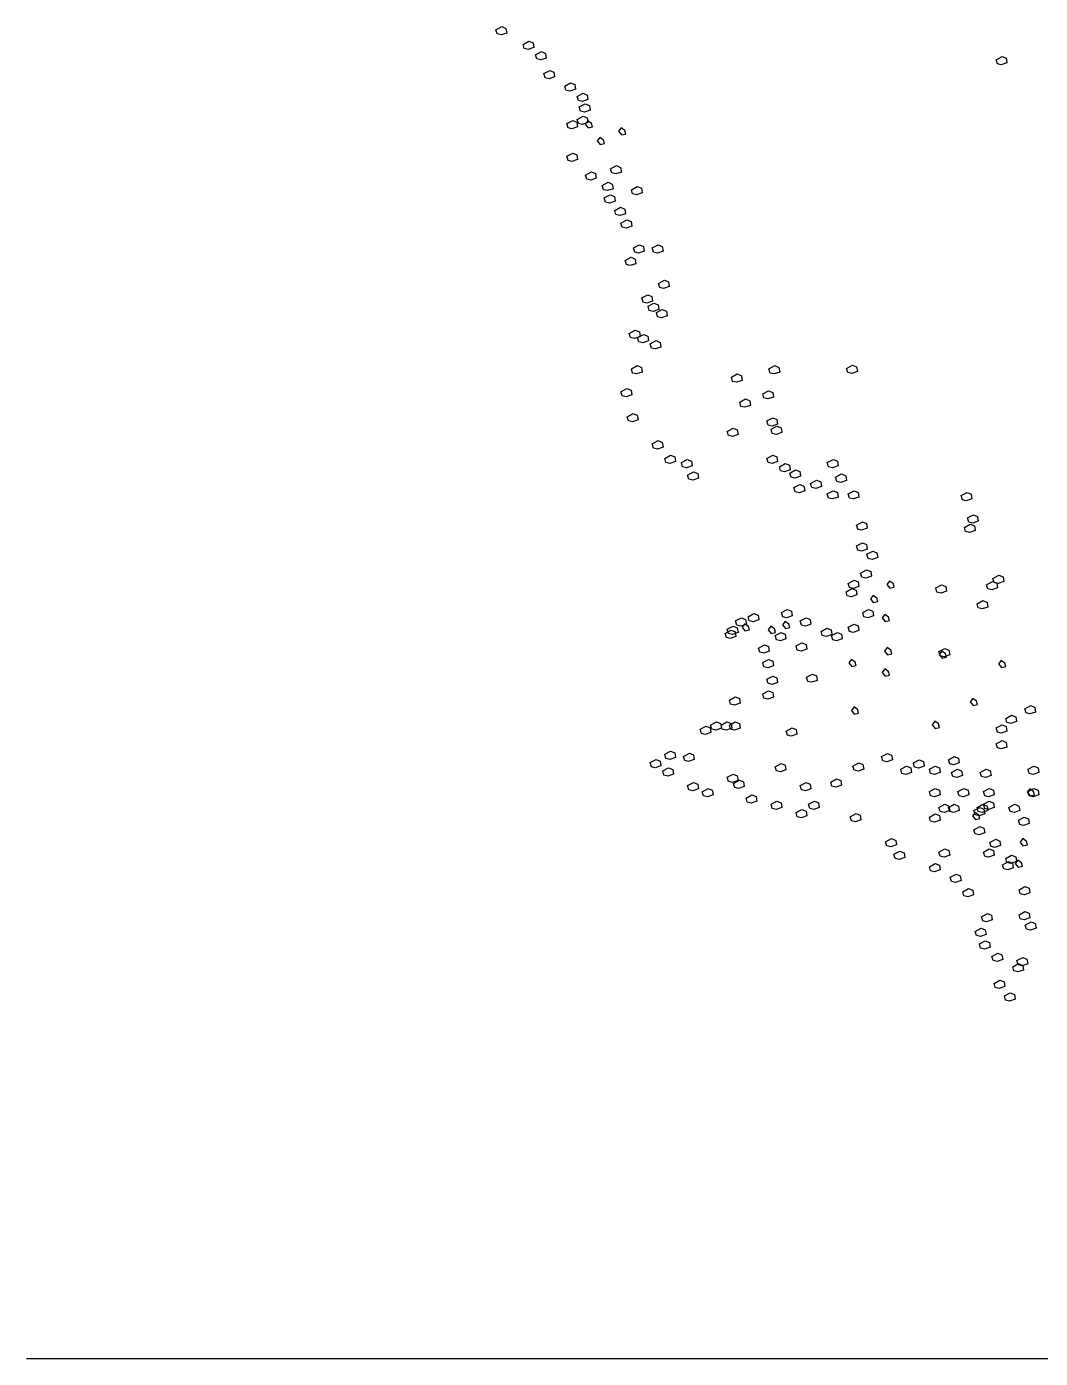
# Model space of a CAD drawing. Header units: millimetres. Extents: x 78 to 127.2, y 151.6 to 179.7.
# Drawn here: x 92.28 to 96.5, y 151.63 to 157.18 of the extents above; entities that cross this region are included whole.
import ezdxf

# ---------------------------------------------------------------- set-up
doc = ezdxf.new("R2010")
doc.units = ezdxf.units.MM
doc.layers.add('arbre', color=250, linetype='Continuous')

# ---------------------------------------------------------------- blocks, each defined once
blk = doc.blocks.new('arbre5')
at = {"layer": 'arbre'}
for points in [[(233.698, 17.0002), (233.7224, 17.0134), (233.7398, 17.0063), (233.7428, 16.9869), (233.7194, 16.9788), (233.7031, 16.9829)], [(233.8107, 16.9395), (233.8352, 16.9528), (233.8525, 16.9456), (233.8556, 16.9263), (233.8321, 16.9181), (233.8158, 16.9222)], [(233.8627, 16.8962), (233.8872, 16.9094), (233.9045, 16.9023), (233.9076, 16.8829), (233.8842, 16.8748), (233.8678, 16.8788)], [(235.7797, 16.8759), (235.8041, 16.8891), (235.8215, 16.882), (235.8245, 16.8626), (235.8011, 16.8545), (235.7848, 16.8585)], [(233.8974, 16.8182), (233.9219, 16.8314), (233.9392, 16.8243), (233.9423, 16.8049), (233.9188, 16.7968), (233.9025, 16.8008)], [(233.9842, 16.7661), (234.0086, 16.7794), (234.026, 16.7723), (234.029, 16.7529), (234.0056, 16.7447), (233.9893, 16.7488)], [(234.0362, 16.7228), (234.0607, 16.736), (234.078, 16.7289), (234.081, 16.7096), (234.0576, 16.7014), (234.0413, 16.7055)], [(234.0449, 16.6795), (234.0693, 16.6927), (234.0867, 16.6856), (234.0897, 16.6662), (234.0663, 16.6581), (234.05, 16.6621)], [(233.9928, 16.6101), (234.0173, 16.6233), (234.0346, 16.6162), (234.0377, 16.5969), (234.0142, 16.5887), (233.9979, 16.5928)], [(234.0362, 16.6274), (234.0607, 16.6407), (234.078, 16.6336), (234.081, 16.6142), (234.0576, 16.606), (234.0413, 16.6101)], [(234.0808, 16.6218), (234.0696, 16.6075), (234.0818, 16.5923), (234.1002, 16.5963), (234.0961, 16.6106)], [(234.2192, 16.5922), (234.208, 16.5779), (234.2202, 16.5626), (234.2386, 16.5667), (234.2345, 16.5809)], [(234.1302, 16.5526), (234.119, 16.5384), (234.1313, 16.5231), (234.1496, 16.5272), (234.1455, 16.5414)], [(233.9928, 16.4738), (234.0173, 16.4871), (234.0346, 16.4799), (234.0377, 16.4606), (234.0142, 16.4524), (233.9979, 16.4565)], [(234.0709, 16.3958), (234.0953, 16.4091), (234.1127, 16.4019), (234.1157, 16.3826), (234.0923, 16.3744), (234.076, 16.3785)], [(234.175, 16.4218), (234.1994, 16.4351), (234.2167, 16.4279), (234.2198, 16.4086), (234.1964, 16.4004), (234.18, 16.4045)], [(234.1403, 16.3525), (234.1647, 16.3657), (234.1821, 16.3586), (234.1851, 16.3392), (234.1617, 16.3311), (234.1454, 16.3351)], [(234.2617, 16.3351), (234.2861, 16.3484), (234.3035, 16.3412), (234.3065, 16.3219), (234.2831, 16.3137), (234.2668, 16.3178)], [(234.1489, 16.3005), (234.1734, 16.3137), (234.1907, 16.3066), (234.1938, 16.2872), (234.1703, 16.2791), (234.154, 16.2831)], [(234.1923, 16.2484), (234.2168, 16.2617), (234.2341, 16.2546), (234.2371, 16.2352), (234.2137, 16.227), (234.1974, 16.2311)], [(234.2183, 16.1964), (234.2428, 16.2097), (234.2601, 16.2025), (234.2632, 16.1832), (234.2397, 16.175), (234.2234, 16.1791)], [(234.2703, 16.0924), (234.2948, 16.1057), (234.3121, 16.0985), (234.3152, 16.0792), (234.2918, 16.071), (234.2754, 16.0751)], [(234.3484, 16.0924), (234.3729, 16.1057), (234.3902, 16.0985), (234.3932, 16.0792), (234.3698, 16.071), (234.3535, 16.0751)], [(234.2357, 16.0404), (234.2601, 16.0536), (234.2775, 16.0465), (234.2805, 16.0271), (234.2571, 16.019), (234.2408, 16.0231)], [(234.3744, 15.945), (234.3989, 15.9583), (234.4162, 15.9512), (234.4193, 15.9318), (234.3958, 15.9236), (234.3795, 15.9277)], [(234.305, 15.8844), (234.3295, 15.8976), (234.3468, 15.8905), (234.3499, 15.8711), (234.3264, 15.863), (234.3101, 15.867)], [(234.3311, 15.8497), (234.3555, 15.8629), (234.3728, 15.8558), (234.3759, 15.8364), (234.3525, 15.8283), (234.3361, 15.8324)], [(234.3657, 15.8237), (234.3902, 15.8369), (234.4075, 15.8298), (234.4106, 15.8104), (234.3871, 15.8023), (234.3708, 15.8064)], [(234.253, 15.737), (234.2775, 15.7502), (234.2948, 15.7431), (234.2979, 15.7237), (234.2744, 15.7156), (234.2581, 15.7197)], [(234.2877, 15.7197), (234.3122, 15.7329), (234.3295, 15.7258), (234.3325, 15.7064), (234.3091, 15.6983), (234.2928, 15.7023)], [(234.3397, 15.6936), (234.3642, 15.7069), (234.3815, 15.6998), (234.3846, 15.6804), (234.3611, 15.6722), (234.3448, 15.6763)], [(234.2617, 15.5896), (234.2861, 15.6029), (234.3035, 15.5957), (234.3065, 15.5764), (234.2831, 15.5682), (234.2668, 15.5723)], [(234.834, 15.5896), (234.8585, 15.6029), (234.8758, 15.5957), (234.8789, 15.5764), (234.8555, 15.5682), (234.8391, 15.5723)], [(235.1572, 15.5917), (235.1816, 15.6049), (235.199, 15.5978), (235.202, 15.5784), (235.1786, 15.5703), (235.1623, 15.5743)], [(234.6779, 15.5549), (234.7024, 15.5682), (234.7197, 15.5611), (234.7228, 15.5417), (234.6994, 15.5335), (234.683, 15.5376)], [(234.2183, 15.4943), (234.2428, 15.5075), (234.2601, 15.5004), (234.2632, 15.481), (234.2397, 15.4729), (234.2234, 15.4769)], [(234.7126, 15.4509), (234.7371, 15.4642), (234.7544, 15.457), (234.7575, 15.4377), (234.734, 15.4295), (234.7177, 15.4336)], [(234.808, 15.4856), (234.8325, 15.4988), (234.8498, 15.4917), (234.8529, 15.4723), (234.8294, 15.4642), (234.8131, 15.4683)], [(234.2443, 15.3902), (234.2688, 15.4035), (234.2861, 15.3964), (234.2892, 15.377), (234.2657, 15.3688), (234.2494, 15.3729)], [(234.8254, 15.3729), (234.8498, 15.3861), (234.8672, 15.379), (234.8702, 15.3597), (234.8468, 15.3515), (234.8305, 15.3556)], [(234.8427, 15.3382), (234.8672, 15.3515), (234.8845, 15.3443), (234.8876, 15.325), (234.8641, 15.3168), (234.8478, 15.3209)], [(234.6606, 15.3296), (234.6851, 15.3428), (234.7024, 15.3357), (234.7055, 15.3163), (234.682, 15.3082), (234.6657, 15.3122)], [(234.3484, 15.2775), (234.3729, 15.2908), (234.3902, 15.2837), (234.3932, 15.2643), (234.3698, 15.2561), (234.3535, 15.2602)], [(234.4004, 15.2169), (234.4249, 15.2301), (234.4422, 15.223), (234.4453, 15.2036), (234.4218, 15.1955), (234.4055, 15.1995)], [(234.4698, 15.1995), (234.4943, 15.2128), (234.5116, 15.2056), (234.5147, 15.1863), (234.4912, 15.1781), (234.4749, 15.1822)], [(234.8254, 15.2169), (234.8498, 15.2301), (234.8672, 15.223), (234.8702, 15.2036), (234.8468, 15.1955), (234.8305, 15.1995)], [(234.8774, 15.1822), (234.9019, 15.1954), (234.9192, 15.1883), (234.9223, 15.1689), (234.8988, 15.1608), (234.8825, 15.1649)], [(235.0769, 15.1995), (235.1013, 15.2128), (235.1187, 15.2056), (235.1217, 15.1863), (235.0983, 15.1781), (235.082, 15.1822)], [(234.4958, 15.1475), (234.5203, 15.1608), (234.5376, 15.1536), (234.5407, 15.1343), (234.5172, 15.1261), (234.5009, 15.1302)], [(234.9208, 15.1562), (234.9452, 15.1694), (234.9626, 15.1623), (234.9656, 15.1429), (234.9422, 15.1348), (234.9259, 15.1389)], [(235.1116, 15.1388), (235.136, 15.1521), (235.1534, 15.145), (235.1564, 15.1256), (235.133, 15.1174), (235.1167, 15.1215)], [(234.9381, 15.0955), (234.9626, 15.1087), (234.9799, 15.1016), (234.983, 15.0823), (234.9595, 15.0741), (234.9432, 15.0782)], [(235.0075, 15.1128), (235.032, 15.1261), (235.0493, 15.119), (235.0523, 15.0996), (235.0289, 15.0914), (235.0126, 15.0955)], [(235.0769, 15.0695), (235.1013, 15.0827), (235.1187, 15.0756), (235.1217, 15.0563), (235.0983, 15.0481), (235.082, 15.0522)], [(235.1636, 15.0695), (235.1881, 15.0827), (235.2054, 15.0756), (235.2084, 15.0563), (235.185, 15.0481), (235.1687, 15.0522)], [(235.634, 15.0621), (235.6584, 15.0753), (235.6758, 15.0682), (235.6788, 15.0488), (235.6554, 15.0407), (235.6391, 15.0448)], [(235.6605, 14.9694), (235.6849, 14.9827), (235.7023, 14.9755), (235.7053, 14.9562), (235.6819, 14.948), (235.6656, 14.9521)], [(235.1983, 14.9395), (235.2227, 14.9527), (235.2401, 14.9456), (235.2431, 14.9262), (235.2197, 14.9181), (235.2034, 14.9221)], [(235.6472, 14.9297), (235.6717, 14.9429), (235.689, 14.9358), (235.6921, 14.9164), (235.6686, 14.9083), (235.6523, 14.9124)], [(235.1983, 14.8528), (235.2227, 14.866), (235.2401, 14.8589), (235.2431, 14.8395), (235.2197, 14.8314), (235.2034, 14.8355)], [(235.2416, 14.8181), (235.2661, 14.8313), (235.2834, 14.8242), (235.2865, 14.8049), (235.263, 14.7967), (235.2467, 14.8008)], [(235.2156, 14.7401), (235.2401, 14.7533), (235.2574, 14.7462), (235.2605, 14.7268), (235.237, 14.7187), (235.2207, 14.7228)], [(235.1636, 14.6967), (235.1881, 14.71), (235.2054, 14.7029), (235.2084, 14.6835), (235.185, 14.6753), (235.1687, 14.6794)], [(235.3364, 14.7064), (235.3252, 14.6922), (235.3374, 14.6769), (235.3557, 14.681), (235.3517, 14.6952)], [(235.528, 14.6781), (235.5525, 14.6914), (235.5698, 14.6843), (235.5729, 14.6649), (235.5494, 14.6567), (235.5331, 14.6608)], [(235.7399, 14.6914), (235.7644, 14.7046), (235.7817, 14.6975), (235.7848, 14.6781), (235.7613, 14.67), (235.745, 14.6741)], [(235.7664, 14.7179), (235.7909, 14.7311), (235.8082, 14.724), (235.8113, 14.7046), (235.7878, 14.6965), (235.7715, 14.7005)], [(235.1549, 14.6621), (235.1794, 14.6753), (235.1967, 14.6682), (235.1998, 14.6488), (235.1763, 14.6407), (235.16, 14.6447)], [(235.2672, 14.6471), (235.256, 14.6329), (235.2682, 14.6176), (235.2865, 14.6217), (235.2825, 14.6359)], [(234.8861, 14.5754), (234.9105, 14.5886), (234.9279, 14.5815), (234.9309, 14.5621), (234.9075, 14.554), (234.8912, 14.5581)], [(235.2243, 14.5754), (235.2488, 14.5886), (235.2661, 14.5815), (235.2691, 14.5621), (235.2457, 14.554), (235.2294, 14.5581)], [(235.7002, 14.6119), (235.7247, 14.6252), (235.742, 14.6181), (235.745, 14.5987), (235.7216, 14.5905), (235.7053, 14.5946)], [(234.6606, 14.506), (234.6851, 14.5193), (234.7024, 14.5121), (234.7055, 14.4928), (234.682, 14.4846), (234.6657, 14.4887)], [(234.6953, 14.5407), (234.7198, 14.554), (234.7371, 14.5468), (234.7401, 14.5275), (234.7167, 14.5193), (234.7004, 14.5234)], [(234.7333, 14.5286), (234.7221, 14.5143), (234.7343, 14.499), (234.7527, 14.5031), (234.7486, 14.5173)], [(234.7473, 14.558), (234.7718, 14.5713), (234.7891, 14.5642), (234.7922, 14.5448), (234.7687, 14.5366), (234.7524, 14.5407)], [(234.8421, 14.5187), (234.8308, 14.5044), (234.8431, 14.4891), (234.8614, 14.4932), (234.8574, 14.5075)], [(234.9014, 14.5384), (234.8902, 14.5242), (234.9024, 14.5089), (234.9207, 14.513), (234.9167, 14.5272)], [(234.9641, 14.5407), (234.9886, 14.554), (235.0059, 14.5468), (235.009, 14.5275), (234.9855, 14.5193), (234.9692, 14.5234)], [(235.1636, 14.5147), (235.1881, 14.5279), (235.2054, 14.5208), (235.2084, 14.5015), (235.185, 14.4933), (235.1687, 14.4974)], [(235.3166, 14.5681), (235.3054, 14.5538), (235.3176, 14.5385), (235.336, 14.5426), (235.3319, 14.5569)], [(234.6519, 14.4887), (234.6764, 14.5019), (234.6937, 14.4948), (234.6968, 14.4754), (234.6733, 14.4673), (234.657, 14.4714)], [(234.8601, 14.48), (234.8845, 14.4933), (234.9019, 14.4861), (234.9049, 14.4668), (234.8815, 14.4586), (234.8652, 14.4627)], [(235.0509, 14.4974), (235.0753, 14.5106), (235.0926, 14.5035), (235.0957, 14.4841), (235.0723, 14.476), (235.0559, 14.48)], [(235.0942, 14.48), (235.1187, 14.4933), (235.136, 14.4861), (235.1391, 14.4668), (235.1156, 14.4586), (235.0993, 14.4627)], [(234.7907, 14.428), (234.8151, 14.4413), (234.8325, 14.4341), (234.8355, 14.4148), (234.8121, 14.4066), (234.7958, 14.4107)], [(234.9468, 14.4367), (234.9712, 14.4499), (234.9886, 14.4428), (234.9916, 14.4234), (234.9682, 14.4153), (234.9519, 14.4194)], [(235.3265, 14.4297), (235.3153, 14.4155), (235.3275, 14.4002), (235.3459, 14.4043), (235.3418, 14.4185)], [(235.5413, 14.4134), (235.5657, 14.4266), (235.5831, 14.4195), (235.5861, 14.4001), (235.5627, 14.392), (235.5464, 14.396)], [(235.5539, 14.4156), (235.5427, 14.4013), (235.5549, 14.3861), (235.5732, 14.3901), (235.5692, 14.4044)], [(234.808, 14.3673), (234.8325, 14.3806), (234.8498, 14.3734), (234.8529, 14.3541), (234.8294, 14.3459), (234.8131, 14.35)], [(235.1782, 14.3803), (235.167, 14.3661), (235.1792, 14.3508), (235.1976, 14.3548), (235.1935, 14.3691)], [(235.801, 14.3761), (235.7898, 14.3618), (235.802, 14.3465), (235.8204, 14.3506), (235.8163, 14.3649)], [(234.8254, 14.298), (234.8498, 14.3112), (234.8672, 14.3041), (234.8702, 14.2847), (234.8468, 14.2766), (234.8305, 14.2807)], [(234.9901, 14.3066), (235.0146, 14.3199), (235.0319, 14.3128), (235.035, 14.2934), (235.0116, 14.2853), (234.9952, 14.2893)], [(235.3166, 14.3408), (235.3054, 14.3265), (235.3176, 14.3112), (235.336, 14.3153), (235.3319, 14.3296)], [(234.808, 14.2373), (234.8325, 14.2505), (234.8498, 14.2434), (234.8529, 14.2241), (234.8294, 14.2159), (234.8131, 14.22)], [(234.6693, 14.2113), (234.6937, 14.2245), (234.7111, 14.2174), (234.7141, 14.198), (234.6907, 14.1899), (234.6744, 14.194)], [(235.6824, 14.218), (235.6712, 14.2037), (235.6834, 14.1884), (235.7018, 14.1925), (235.6977, 14.2067)], [(235.8989, 14.1751), (235.9233, 14.1883), (235.9407, 14.1812), (235.9437, 14.1618), (235.9203, 14.1537), (235.904, 14.1577)], [(235.1881, 14.1827), (235.1769, 14.1684), (235.1891, 14.1531), (235.2074, 14.1572), (235.2034, 14.1715)], [(235.8194, 14.1353), (235.8439, 14.1486), (235.8612, 14.1414), (235.8642, 14.1221), (235.8408, 14.1139), (235.8245, 14.118)], [(234.5479, 14.0899), (234.5723, 14.1032), (234.5897, 14.096), (234.5927, 14.0767), (234.5693, 14.0685), (234.553, 14.0726)], [(234.5912, 14.1073), (234.6157, 14.1205), (234.633, 14.1134), (234.6361, 14.094), (234.6126, 14.0859), (234.5963, 14.0899)], [(234.6346, 14.1073), (234.659, 14.1205), (234.6764, 14.1134), (234.6794, 14.094), (234.656, 14.0859), (234.6397, 14.0899)], [(234.6693, 14.1073), (234.6937, 14.1205), (234.7111, 14.1134), (234.7141, 14.094), (234.6907, 14.0859), (234.6744, 14.0899)], [(234.9055, 14.0824), (234.93, 14.0956), (234.9473, 14.0885), (234.9504, 14.0691), (234.9269, 14.061), (234.9106, 14.0651)], [(235.5242, 14.1234), (235.513, 14.1091), (235.5252, 14.0938), (235.5436, 14.0979), (235.5395, 14.1122)], [(235.7797, 14.0956), (235.8041, 14.1089), (235.8215, 14.1017), (235.8245, 14.0824), (235.8011, 14.0742), (235.7848, 14.0783)], [(235.7797, 14.0294), (235.8041, 14.0427), (235.8215, 14.0355), (235.8245, 14.0162), (235.8011, 14.008), (235.7848, 14.0121)], [(234.3397, 13.9512), (234.3642, 13.9645), (234.3815, 13.9573), (234.3846, 13.938), (234.3611, 13.9298), (234.3448, 13.9339)], [(234.4004, 13.9859), (234.4249, 13.9992), (234.4422, 13.992), (234.4453, 13.9727), (234.4218, 13.9645), (234.4055, 13.9686)], [(234.4785, 13.9772), (234.5029, 13.9905), (234.5203, 13.9834), (234.5233, 13.964), (234.4999, 13.9558), (234.4836, 13.9599)], [(235.3029, 13.9765), (235.3273, 13.9897), (235.3446, 13.9826), (235.3477, 13.9632), (235.3243, 13.9551), (235.3079, 13.9591)], [(235.4353, 13.95), (235.4598, 13.9632), (235.4771, 13.9561), (235.4802, 13.9367), (235.4567, 13.9286), (235.4404, 13.9327)], [(235.581, 13.9632), (235.6055, 13.9765), (235.6228, 13.9693), (235.6258, 13.95), (235.6024, 13.9418), (235.5861, 13.9459)], [(234.3918, 13.9166), (234.4162, 13.9298), (234.4336, 13.9227), (234.4366, 13.9033), (234.4132, 13.8952), (234.3969, 13.8992)], [(234.8601, 13.9339), (234.8845, 13.9471), (234.9019, 13.94), (234.9049, 13.9206), (234.8815, 13.9125), (234.8652, 13.9166)], [(235.1837, 13.9367), (235.2081, 13.95), (235.2254, 13.9429), (235.2285, 13.9235), (235.2051, 13.9153), (235.1887, 13.9194)], [(235.3823, 13.9235), (235.4068, 13.9368), (235.4241, 13.9296), (235.4272, 13.9103), (235.4037, 13.9021), (235.3874, 13.9062)], [(235.5015, 13.9235), (235.526, 13.9368), (235.5433, 13.9296), (235.5464, 13.9103), (235.5229, 13.9021), (235.5066, 13.9062)], [(235.5942, 13.9103), (235.6187, 13.9235), (235.636, 13.9164), (235.6391, 13.897), (235.6156, 13.8889), (235.5993, 13.8929)], [(235.7134, 13.9103), (235.7379, 13.9235), (235.7552, 13.9164), (235.7583, 13.897), (235.7348, 13.8889), (235.7185, 13.8929)], [(235.9121, 13.9235), (235.9366, 13.9368), (235.9539, 13.9296), (235.957, 13.9103), (235.9335, 13.9021), (235.9172, 13.9062)], [(234.4958, 13.8559), (234.5203, 13.8691), (234.5376, 13.862), (234.5407, 13.8426), (234.5172, 13.8345), (234.5009, 13.8386)], [(234.6606, 13.8906), (234.6851, 13.9038), (234.7024, 13.8967), (234.7055, 13.8773), (234.682, 13.8692), (234.6657, 13.8732)], [(234.6866, 13.8645), (234.7111, 13.8778), (234.7284, 13.8707), (234.7315, 13.8513), (234.708, 13.8431), (234.6917, 13.8472)], [(234.9641, 13.8559), (234.9886, 13.8691), (235.0059, 13.862), (235.009, 13.8426), (234.9855, 13.8345), (234.9692, 13.8386)], [(235.0909, 13.8705), (235.1154, 13.8838), (235.1327, 13.8767), (235.1358, 13.8573), (235.1123, 13.8492), (235.096, 13.8532)], [(234.5565, 13.8299), (234.581, 13.8431), (234.5983, 13.836), (234.6014, 13.8166), (234.5779, 13.8085), (234.5616, 13.8125)], [(234.7386, 13.8039), (234.7631, 13.8171), (234.7804, 13.81), (234.7835, 13.7906), (234.7601, 13.7825), (234.7437, 13.7865)], [(235.5015, 13.8308), (235.526, 13.8441), (235.5433, 13.8369), (235.5464, 13.8176), (235.5229, 13.8094), (235.5066, 13.8135)], [(235.6207, 13.8308), (235.6452, 13.8441), (235.6625, 13.8369), (235.6656, 13.8176), (235.6421, 13.8094), (235.6258, 13.8135)], [(235.7267, 13.8308), (235.7511, 13.8441), (235.7685, 13.8369), (235.7715, 13.8176), (235.7481, 13.8094), (235.7318, 13.8135)], [(235.9197, 13.8424), (235.9085, 13.8282), (235.9207, 13.8129), (235.939, 13.817), (235.935, 13.8312)], [(235.9121, 13.8308), (235.9366, 13.8441), (235.9539, 13.8369), (235.957, 13.8176), (235.9335, 13.8094), (235.9172, 13.8135)], [(234.8427, 13.7779), (234.8672, 13.7911), (234.8845, 13.784), (234.8876, 13.7646), (234.8641, 13.7565), (234.8478, 13.7605)], [(234.9468, 13.7432), (234.9712, 13.7564), (234.9886, 13.7493), (234.9916, 13.7299), (234.9682, 13.7218), (234.9519, 13.7259)], [(234.9988, 13.7779), (235.0233, 13.7911), (235.0406, 13.784), (235.0437, 13.7646), (235.0202, 13.7565), (235.0039, 13.7605)], [(235.5413, 13.7646), (235.5657, 13.7779), (235.5831, 13.7707), (235.5861, 13.7514), (235.5627, 13.7432), (235.5464, 13.7473)], [(235.581, 13.7646), (235.6055, 13.7779), (235.6228, 13.7707), (235.6258, 13.7514), (235.6024, 13.7432), (235.5861, 13.7473)], [(235.6923, 13.7436), (235.6811, 13.7293), (235.6933, 13.7141), (235.7116, 13.7181), (235.7076, 13.7324)], [(235.6869, 13.7514), (235.7114, 13.7646), (235.7287, 13.7575), (235.7318, 13.7381), (235.7084, 13.73), (235.692, 13.7341)], [(235.7002, 13.7646), (235.7247, 13.7779), (235.742, 13.7707), (235.745, 13.7514), (235.7216, 13.7432), (235.7053, 13.7473)], [(235.7267, 13.7779), (235.7511, 13.7911), (235.7685, 13.784), (235.7715, 13.7646), (235.7481, 13.7565), (235.7318, 13.7606)], [(235.8326, 13.7646), (235.8571, 13.7779), (235.8744, 13.7707), (235.8775, 13.7514), (235.854, 13.7432), (235.8377, 13.7473)], [(235.1723, 13.7258), (235.1967, 13.7391), (235.2141, 13.732), (235.2171, 13.7126), (235.1937, 13.7044), (235.1774, 13.7085)], [(235.5015, 13.7249), (235.526, 13.7382), (235.5433, 13.731), (235.5464, 13.7117), (235.5229, 13.7035), (235.5066, 13.7076)], [(235.8724, 13.7117), (235.8968, 13.7249), (235.9142, 13.7178), (235.9172, 13.6984), (235.8938, 13.6903), (235.8775, 13.6944)], [(235.3197, 13.6218), (235.3442, 13.6351), (235.3615, 13.6279), (235.3645, 13.6086), (235.3411, 13.6004), (235.3248, 13.6045)], [(235.6869, 13.672), (235.7114, 13.6852), (235.7287, 13.6781), (235.7318, 13.6587), (235.7084, 13.6506), (235.692, 13.6546)], [(235.7532, 13.619), (235.7776, 13.6322), (235.795, 13.6251), (235.798, 13.6058), (235.7746, 13.5976), (235.7583, 13.6017)], [(235.89, 13.6349), (235.8788, 13.6206), (235.891, 13.6054), (235.9094, 13.6094), (235.9053, 13.6237)], [(235.3544, 13.5698), (235.3788, 13.5831), (235.3962, 13.5759), (235.3992, 13.5566), (235.3758, 13.5484), (235.3595, 13.5525)], [(235.5413, 13.5793), (235.5657, 13.5925), (235.5831, 13.5854), (235.5861, 13.566), (235.5627, 13.5579), (235.5464, 13.562)], [(235.7267, 13.5793), (235.7511, 13.5925), (235.7685, 13.5854), (235.7715, 13.566), (235.7481, 13.5579), (235.7318, 13.562)], [(235.5018, 13.5178), (235.5263, 13.531), (235.5436, 13.5239), (235.5467, 13.5045), (235.5232, 13.4964), (235.5069, 13.5005)], [(235.8062, 13.5263), (235.8306, 13.5396), (235.8479, 13.5324), (235.851, 13.5131), (235.8276, 13.5049), (235.8112, 13.509)], [(235.8194, 13.5528), (235.8439, 13.5661), (235.8612, 13.5589), (235.8642, 13.5396), (235.8408, 13.5314), (235.8245, 13.5355)], [(235.8702, 13.546), (235.859, 13.5317), (235.8713, 13.5164), (235.8896, 13.5205), (235.8855, 13.5348)], [(235.5885, 13.4745), (235.613, 13.4877), (235.6303, 13.4806), (235.6334, 13.4612), (235.6099, 13.4531), (235.5936, 13.4571)], [(235.6406, 13.4138), (235.665, 13.427), (235.6824, 13.4199), (235.6854, 13.4005), (235.662, 13.3924), (235.6457, 13.3964)], [(235.8747, 13.4224), (235.8992, 13.4357), (235.9165, 13.4286), (235.9196, 13.4092), (235.8961, 13.401), (235.8798, 13.4051)], [(235.7186, 13.3097), (235.7431, 13.323), (235.7604, 13.3159), (235.7635, 13.2965), (235.74, 13.2883), (235.7237, 13.2924)], [(235.8747, 13.3184), (235.8992, 13.3317), (235.9165, 13.3245), (235.9196, 13.3052), (235.8961, 13.297), (235.8798, 13.3011)], [(235.6926, 13.2491), (235.7171, 13.2623), (235.7344, 13.2552), (235.7375, 13.2358), (235.714, 13.2277), (235.6977, 13.2317)], [(235.9007, 13.2751), (235.9252, 13.2883), (235.9425, 13.2812), (235.9456, 13.2618), (235.9221, 13.2537), (235.9058, 13.2577)], [(235.7099, 13.1971), (235.7344, 13.2103), (235.7517, 13.2032), (235.7548, 13.1838), (235.7314, 13.1757), (235.715, 13.1797)], [(235.762, 13.145), (235.7864, 13.1583), (235.8038, 13.1512), (235.8068, 13.1318), (235.7834, 13.1236), (235.7671, 13.1277)], [(235.866, 13.1277), (235.8905, 13.1409), (235.9078, 13.1338), (235.9109, 13.1145), (235.8875, 13.1063), (235.8711, 13.1104)], [(235.8487, 13.1017), (235.8732, 13.1149), (235.8905, 13.1078), (235.8936, 13.0884), (235.8701, 13.0803), (235.8538, 13.0844)], [(235.7707, 13.0323), (235.7951, 13.0456), (235.8124, 13.0385), (235.8155, 13.0191), (235.7921, 13.0109), (235.7757, 13.015)], [(235.814, 12.9803), (235.8385, 12.9936), (235.8558, 12.9864), (235.8589, 12.9671), (235.8354, 12.9589), (235.8191, 12.963)]]:
    blk.add_lwpolyline(points, close=True, dxfattribs=at)

msp = doc.modelspace()

# ---------------------------------------------------------------- linework, layer by layer
at = {"layer": 'arbre'}
msp.add_line((92.278, 151.6346), (105.5352, 151.6346), dxfattribs=at)

# ---------------------------------------------------------------- block references
msp.add_blockref('arbre5', (-139.467, 140.1621), dxfattribs=at)

doc.saveas('drawing.dxf')
